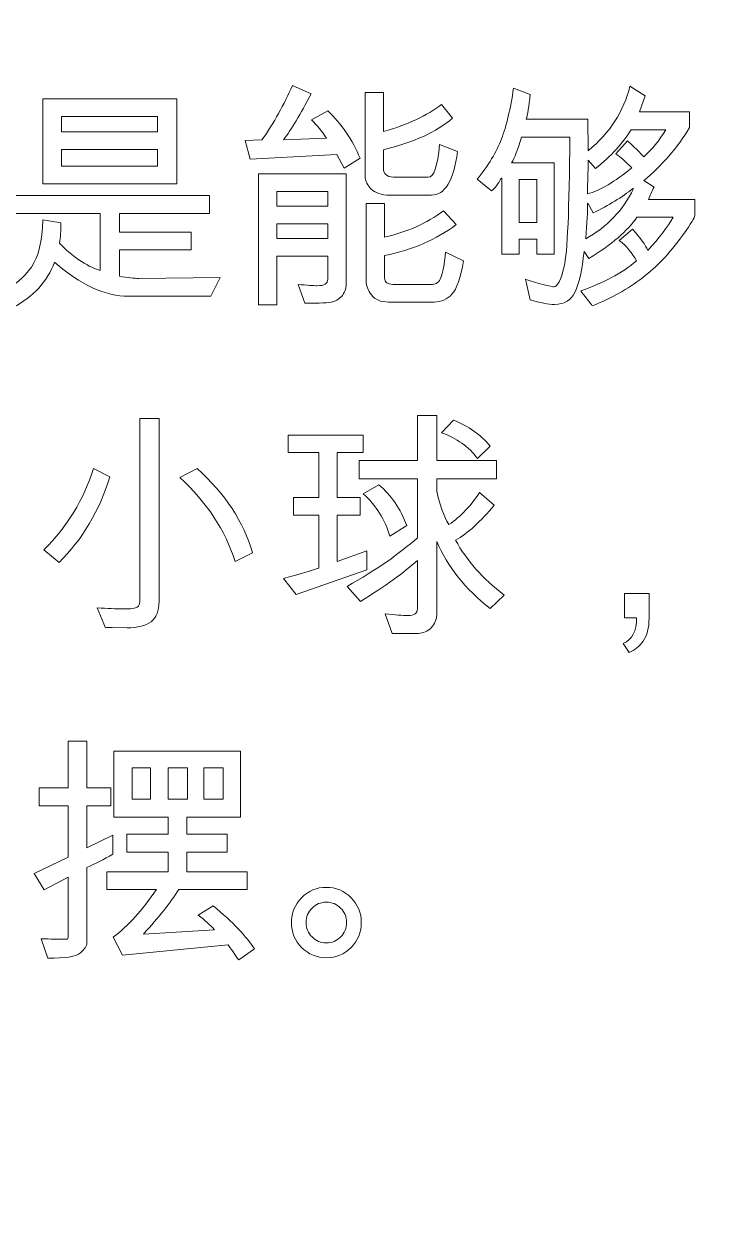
# Model space of a CAD drawing. Header units: millimetres. Extents: x -536 to 886, y 98 to 503.
# Drawn here: x 21.47 to 37.09, y 396.8 to 424.07 of the extents above; entities that cross this region are included whole.
import ezdxf

# ---------------------------------------------------------------- set-up
doc = ezdxf.new("R2010")
doc.units = ezdxf.units.MM
doc.header["$MEASUREMENT"] = 0
doc.layers.add('layer 1', color=7, linetype='Continuous')

msp = doc.modelspace()

# ---------------------------------------------------------------- linework, layer by layer
at = {"layer": 'layer 1', "lineweight": 9}
msp.add_open_spline([(-26.36, 241.324), (-26.36, 241.324), (313.64, 241.324), (313.64, 241.324), (313.64, 241.324), (318.948, 241.327), (324.037, 243.439), (327.788, 247.195), (327.788, 247.195), (331.538, 250.95), (333.644, 256.016), (333.64, 261.324), (333.64, 261.324), (333.64, 261.324), (333.64, 431.324), (333.64, 431.324), (333.64, 431.324), (333.637, 436.632), (331.525, 441.721), (327.77, 445.471), (327.77, 445.471), (324.014, 449.222), (318.948, 451.327), (313.64, 451.324), (313.64, 451.324), (313.64, 451.324), (-26.36, 451.324), (-26.36, 451.324), (-26.36, 451.324), (-31.667, 451.321), (-36.756, 449.209), (-40.507, 445.453), (-40.507, 445.453), (-44.258, 441.698), (-46.363, 436.632), (-46.36, 431.324), (-46.36, 431.324), (-46.36, 431.324), (-46.36, 261.324), (-46.36, 261.324), (-46.36, 261.324), (-46.356, 256.016), (-44.245, 250.927), (-40.489, 247.177), (-40.489, 247.177), (-36.734, 243.426), (-31.667, 241.321), (-26.36, 241.324)], degree=3, knots=[0, 0, 0, 0, 0.083333, 0.083333, 0.083333, 0.083333, 0.166667, 0.166667, 0.166667, 0.166667, 0.25, 0.25, 0.25, 0.25, 0.333333, 0.333333, 0.333333, 0.333333, 0.416667, 0.416667, 0.416667, 0.416667, 0.5, 0.5, 0.5, 0.5, 0.583333, 0.583333, 0.583333, 0.583333, 0.666667, 0.666667, 0.666667, 0.666667, 0.75, 0.75, 0.75, 0.75, 0.833333, 0.833333, 0.833333, 0.833333, 0.916667, 0.916667, 0.916667, 0.916667, 1, 1, 1, 1], dxfattribs=at)
at = {"layer": 'layer 1', "color": 22, "lineweight": 9}
for points, knots in [([(29.133, 421.002), (29.133, 421.002), (28.771, 420.774), (28.771, 420.774), (28.771, 420.774), (28.771, 420.774), (28.604, 421.087), (28.604, 421.087), (28.604, 421.087), (28.604, 421.087), (26.626, 420.981), (26.626, 420.981), (26.626, 420.981), (26.626, 420.981), (26.515, 421.41), (26.515, 421.41), (26.515, 421.41), (26.515, 421.41), (26.897, 421.421), (26.897, 421.421), (26.897, 421.421), (27.171, 421.814), (27.402, 422.228), (27.592, 422.66), (27.592, 422.66), (27.592, 422.66), (28.015, 422.475), (28.015, 422.475), (28.015, 422.475), (27.774, 422.007), (27.566, 421.655), (27.388, 421.421), (27.388, 421.421), (27.388, 421.421), (28.37, 421.459), (28.37, 421.459), (28.37, 421.459), (28.266, 421.617), (28.151, 421.757), (28.026, 421.876), (28.026, 421.876), (28.026, 421.876), (28.397, 422.082), (28.397, 422.082), (28.397, 422.082), (28.716, 421.786), (28.961, 421.425), (29.133, 421.002)], [0, 0, 0, 0, 0.083333, 0.083333, 0.083333, 0.083333, 0.166667, 0.166667, 0.166667, 0.166667, 0.25, 0.25, 0.25, 0.25, 0.333333, 0.333333, 0.333333, 0.333333, 0.416667, 0.416667, 0.416667, 0.416667, 0.5, 0.5, 0.5, 0.5, 0.583333, 0.583333, 0.583333, 0.583333, 0.666667, 0.666667, 0.666667, 0.666667, 0.75, 0.75, 0.75, 0.75, 0.833333, 0.833333, 0.833333, 0.833333, 0.916667, 0.916667, 0.916667, 0.916667, 1, 1, 1, 1]), ([(36.76, 419.698), (36.76, 419.652), (36.674, 419.511), (36.502, 419.272), (36.502, 419.272), (36.329, 419.033), (36.172, 418.84), (36.03, 418.693), (36.03, 418.693), (35.887, 418.546), (35.733, 418.408), (35.569, 418.28), (35.569, 418.28), (35.403, 418.153), (35.225, 418.036), (35.035, 417.929), (35.035, 417.929), (34.846, 417.823), (34.642, 417.726), (34.425, 417.642), (34.425, 417.642), (34.405, 417.673), (34.364, 417.724), (34.303, 417.798), (34.303, 417.798), (34.242, 417.873), (34.196, 417.934), (34.165, 417.981), (34.165, 417.981), (34.674, 418.158), (35.096, 418.385), (35.432, 418.664), (35.432, 418.664), (35.335, 418.847), (35.205, 419.002), (35.038, 419.131), (35.038, 419.131), (35.038, 419.131), (35.342, 419.386), (35.342, 419.386), (35.342, 419.386), (35.524, 419.188), (35.641, 419.028), (35.692, 418.903), (35.692, 418.903), (35.948, 419.178), (36.141, 419.43), (36.27, 419.66), (36.27, 419.66), (36.27, 419.66), (35.443, 419.66), (35.443, 419.66), (35.443, 419.66), (35.233, 419.352), (34.868, 419.038), (34.349, 418.719), (34.349, 418.719), (34.349, 418.719), (34.238, 418.876), (34.238, 418.876), (34.238, 418.876), (34.195, 418.454), (34.127, 418.149), (34.035, 417.958), (34.035, 417.958), (33.945, 417.767), (33.787, 417.672), (33.565, 417.672), (33.565, 417.672), (33.424, 417.672), (33.239, 417.708), (33.009, 417.78), (33.009, 417.78), (33.009, 417.78), (32.903, 418.247), (32.903, 418.247), (32.903, 418.247), (33.012, 418.203), (33.142, 418.163), (33.293, 418.127), (33.293, 418.127), (33.444, 418.091), (33.53, 418.073), (33.552, 418.073), (33.552, 418.073), (33.634, 418.073), (33.712, 418.228), (33.785, 418.538), (33.785, 418.538), (33.858, 418.849), (33.901, 419.831), (33.915, 421.486), (33.915, 421.486), (33.915, 421.486), (32.809, 421.486), (32.809, 421.486), (32.809, 421.486), (32.727, 421.198), (32.653, 421.003), (32.586, 420.902), (32.586, 420.902), (32.586, 420.902), (33.559, 420.902), (33.559, 420.902), (33.559, 420.902), (33.559, 420.902), (33.559, 418.819), (33.559, 418.819), (33.559, 418.819), (33.559, 418.819), (33.164, 418.819), (33.164, 418.819), (33.164, 418.819), (33.164, 418.819), (33.164, 419.158), (33.164, 419.158), (33.164, 419.158), (33.164, 419.158), (32.759, 419.158), (32.759, 419.158), (32.759, 419.158), (32.759, 419.158), (32.759, 418.819), (32.759, 418.819), (32.759, 418.819), (32.759, 418.819), (32.366, 418.819), (32.366, 418.819), (32.366, 418.819), (32.366, 418.819), (32.366, 420.547), (32.366, 420.547), (32.366, 420.547), (32.366, 420.547), (32.347, 420.547), (32.347, 420.547), (32.347, 420.547), (32.279, 420.413), (32.205, 420.317), (32.127, 420.26), (32.127, 420.26), (32.127, 420.26), (31.799, 420.525), (31.799, 420.525), (31.799, 420.525), (32.056, 420.836), (32.242, 421.142), (32.356, 421.443), (32.356, 421.443), (32.47, 421.745), (32.561, 422.131), (32.632, 422.603), (32.632, 422.603), (32.632, 422.603), (33.009, 422.46), (33.009, 422.46), (33.009, 422.46), (32.982, 422.179), (32.952, 421.99), (32.92, 421.892), (32.92, 421.892), (32.92, 421.892), (34.327, 421.892), (34.327, 421.892), (34.327, 421.892), (34.327, 421.892), (34.333, 421.176), (34.333, 421.176), (34.333, 421.176), (34.828, 421.585), (35.145, 422.075), (35.283, 422.647), (35.283, 422.647), (35.283, 422.647), (35.633, 422.425), (35.633, 422.425), (35.633, 422.425), (35.633, 422.425), (35.499, 422.058), (35.499, 422.058), (35.499, 422.058), (35.499, 422.058), (36.644, 422.058), (36.644, 422.058), (36.644, 422.058), (36.644, 422.058), (36.644, 421.702), (36.644, 421.702), (36.644, 421.702), (36.36, 421.239), (36.012, 420.836), (35.599, 420.493), (35.599, 420.493), (35.599, 420.493), (35.833, 420.348), (35.833, 420.348), (35.833, 420.348), (35.788, 420.259), (35.746, 420.163), (35.709, 420.064), (35.709, 420.064), (35.709, 420.064), (36.76, 420.064), (36.76, 420.064), (36.76, 420.064), (36.76, 420.064), (36.76, 419.698), (36.76, 419.698)], [0, 0, 0, 0, 0.019231, 0.019231, 0.019231, 0.019231, 0.038462, 0.038462, 0.038462, 0.038462, 0.057692, 0.057692, 0.057692, 0.057692, 0.076923, 0.076923, 0.076923, 0.076923, 0.096154, 0.096154, 0.096154, 0.096154, 0.115385, 0.115385, 0.115385, 0.115385, 0.134615, 0.134615, 0.134615, 0.134615, 0.153846, 0.153846, 0.153846, 0.153846, 0.173077, 0.173077, 0.173077, 0.173077, 0.192308, 0.192308, 0.192308, 0.192308, 0.211538, 0.211538, 0.211538, 0.211538, 0.230769, 0.230769, 0.230769, 0.230769, 0.25, 0.25, 0.25, 0.25, 0.269231, 0.269231, 0.269231, 0.269231, 0.288462, 0.288462, 0.288462, 0.288462, 0.307692, 0.307692, 0.307692, 0.307692, 0.326923, 0.326923, 0.326923, 0.326923, 0.346154, 0.346154, 0.346154, 0.346154, 0.365385, 0.365385, 0.365385, 0.365385, 0.384615, 0.384615, 0.384615, 0.384615, 0.403846, 0.403846, 0.403846, 0.403846, 0.423077, 0.423077, 0.423077, 0.423077, 0.442308, 0.442308, 0.442308, 0.442308, 0.461538, 0.461538, 0.461538, 0.461538, 0.480769, 0.480769, 0.480769, 0.480769, 0.5, 0.5, 0.5, 0.5, 0.519231, 0.519231, 0.519231, 0.519231, 0.538462, 0.538462, 0.538462, 0.538462, 0.557692, 0.557692, 0.557692, 0.557692, 0.576923, 0.576923, 0.576923, 0.576923, 0.596154, 0.596154, 0.596154, 0.596154, 0.615385, 0.615385, 0.615385, 0.615385, 0.634615, 0.634615, 0.634615, 0.634615, 0.653846, 0.653846, 0.653846, 0.653846, 0.673077, 0.673077, 0.673077, 0.673077, 0.692308, 0.692308, 0.692308, 0.692308, 0.711538, 0.711538, 0.711538, 0.711538, 0.730769, 0.730769, 0.730769, 0.730769, 0.75, 0.75, 0.75, 0.75, 0.769231, 0.769231, 0.769231, 0.769231, 0.788462, 0.788462, 0.788462, 0.788462, 0.807692, 0.807692, 0.807692, 0.807692, 0.826923, 0.826923, 0.826923, 0.826923, 0.846154, 0.846154, 0.846154, 0.846154, 0.865385, 0.865385, 0.865385, 0.865385, 0.884615, 0.884615, 0.884615, 0.884615, 0.903846, 0.903846, 0.903846, 0.903846, 0.923077, 0.923077, 0.923077, 0.923077, 0.942308, 0.942308, 0.942308, 0.942308, 0.961538, 0.961538, 0.961538, 0.961538, 0.980769, 0.980769, 0.980769, 0.980769, 1, 1, 1, 1]), ([(24.955, 420.42), (24.955, 420.42), (21.903, 420.42), (21.903, 420.42), (21.903, 420.42), (21.903, 420.42), (21.903, 422.359), (21.903, 422.359), (21.903, 422.359), (21.903, 422.359), (24.955, 422.359), (24.955, 422.359), (24.955, 422.359), (24.955, 422.359), (24.955, 420.42), (24.955, 420.42)], [0, 0, 0, 0, 0.25, 0.25, 0.25, 0.25, 0.5, 0.5, 0.5, 0.5, 0.75, 0.75, 0.75, 0.75, 1, 1, 1, 1]), ([(31.355, 421.16), (31.266, 420.497), (31.068, 420.164), (30.76, 420.164), (30.76, 420.164), (30.76, 420.164), (29.743, 420.164), (29.743, 420.164), (29.743, 420.164), (29.557, 420.185), (29.428, 420.24), (29.357, 420.333), (29.357, 420.333), (29.285, 420.424), (29.249, 420.508), (29.249, 420.582), (29.249, 420.582), (29.249, 420.582), (29.249, 422.503), (29.249, 422.503), (29.249, 422.503), (29.249, 422.503), (29.67, 422.503), (29.67, 422.503), (29.67, 422.503), (29.67, 422.503), (29.67, 421.613), (29.67, 421.613), (29.67, 421.613), (30.225, 421.77), (30.664, 421.976), (30.988, 422.232), (30.988, 422.232), (30.988, 422.232), (31.243, 421.914), (31.243, 421.914), (31.243, 421.914), (30.878, 421.605), (30.353, 421.366), (29.67, 421.198), (29.67, 421.198), (29.67, 421.198), (29.67, 420.726), (29.67, 420.726), (29.67, 420.726), (29.686, 420.621), (29.781, 420.569), (29.955, 420.569), (29.955, 420.569), (29.955, 420.569), (30.687, 420.569), (30.687, 420.569), (30.687, 420.569), (30.815, 420.569), (30.902, 420.817), (30.947, 421.314), (30.947, 421.314), (30.947, 421.314), (31.355, 421.16), (31.355, 421.16)], [0, 0, 0, 0, 0.066667, 0.066667, 0.066667, 0.066667, 0.133333, 0.133333, 0.133333, 0.133333, 0.2, 0.2, 0.2, 0.2, 0.266667, 0.266667, 0.266667, 0.266667, 0.333333, 0.333333, 0.333333, 0.333333, 0.4, 0.4, 0.4, 0.4, 0.466667, 0.466667, 0.466667, 0.466667, 0.533333, 0.533333, 0.533333, 0.533333, 0.6, 0.6, 0.6, 0.6, 0.666667, 0.666667, 0.666667, 0.666667, 0.733333, 0.733333, 0.733333, 0.733333, 0.8, 0.8, 0.8, 0.8, 0.866667, 0.866667, 0.866667, 0.866667, 0.933333, 0.933333, 0.933333, 0.933333, 1, 1, 1, 1]), ([(24.516, 421.608), (24.516, 421.608), (24.516, 421.952), (24.516, 421.952), (24.516, 421.952), (24.516, 421.952), (22.327, 421.952), (22.327, 421.952), (22.327, 421.952), (22.327, 421.952), (22.327, 421.608), (22.327, 421.608), (22.327, 421.608), (22.327, 421.608), (24.516, 421.608), (24.516, 421.608)], [0, 0, 0, 0, 0.25, 0.25, 0.25, 0.25, 0.5, 0.5, 0.5, 0.5, 0.75, 0.75, 0.75, 0.75, 1, 1, 1, 1]), ([(36.104, 421.654), (36.104, 421.654), (35.309, 421.654), (35.309, 421.654), (35.309, 421.654), (35.123, 421.346), (34.853, 421.051), (34.498, 420.769), (34.498, 420.769), (34.498, 420.769), (34.333, 420.96), (34.333, 420.96), (34.333, 420.96), (34.322, 420.451), (34.316, 420.195), (34.314, 420.191), (34.314, 420.191), (34.603, 420.269), (34.941, 420.467), (35.326, 420.786), (35.326, 420.786), (35.184, 420.928), (35.064, 421.035), (34.965, 421.103), (34.965, 421.103), (34.965, 421.103), (35.225, 421.399), (35.225, 421.399), (35.225, 421.399), (35.309, 421.332), (35.434, 421.211), (35.599, 421.036), (35.599, 421.036), (35.791, 421.209), (35.959, 421.415), (36.104, 421.654)], [0, 0, 0, 0, 0.111111, 0.111111, 0.111111, 0.111111, 0.222222, 0.222222, 0.222222, 0.222222, 0.333333, 0.333333, 0.333333, 0.333333, 0.444444, 0.444444, 0.444444, 0.444444, 0.555556, 0.555556, 0.555556, 0.555556, 0.666667, 0.666667, 0.666667, 0.666667, 0.777778, 0.777778, 0.777778, 0.777778, 0.888889, 0.888889, 0.888889, 0.888889, 1, 1, 1, 1]), ([(24.516, 420.826), (24.516, 420.826), (24.516, 421.203), (24.516, 421.203), (24.516, 421.203), (24.516, 421.203), (22.327, 421.203), (22.327, 421.203), (22.327, 421.203), (22.327, 421.203), (22.327, 420.826), (22.327, 420.826), (22.327, 420.826), (22.327, 420.826), (24.516, 420.826), (24.516, 420.826)], [0, 0, 0, 0, 0.25, 0.25, 0.25, 0.25, 0.5, 0.5, 0.5, 0.5, 0.75, 0.75, 0.75, 0.75, 1, 1, 1, 1]), ([(28.82, 418.187), (28.82, 418.059), (28.79, 417.956), (28.73, 417.879), (28.73, 417.879), (28.669, 417.802), (28.596, 417.752), (28.51, 417.73), (28.51, 417.73), (28.424, 417.707), (28.213, 417.699), (27.877, 417.704), (27.877, 417.704), (27.877, 417.704), (27.72, 418.13), (27.72, 418.13), (27.72, 418.13), (27.925, 418.108), (28.072, 418.098), (28.158, 418.098), (28.158, 418.098), (28.318, 418.098), (28.397, 418.147), (28.397, 418.247), (28.397, 418.247), (28.397, 418.247), (28.397, 418.77), (28.397, 418.77), (28.397, 418.77), (28.397, 418.77), (27.236, 418.77), (27.236, 418.77), (27.236, 418.77), (27.236, 418.77), (27.236, 417.663), (27.236, 417.663), (27.236, 417.663), (27.236, 417.663), (26.816, 417.663), (26.816, 417.663), (26.816, 417.663), (26.816, 417.663), (26.816, 420.652), (26.816, 420.652), (26.816, 420.652), (26.816, 420.652), (28.82, 420.652), (28.82, 420.652), (28.82, 420.652), (28.82, 420.652), (28.82, 418.187), (28.82, 418.187)], [0, 0, 0, 0, 0.076923, 0.076923, 0.076923, 0.076923, 0.153846, 0.153846, 0.153846, 0.153846, 0.230769, 0.230769, 0.230769, 0.230769, 0.307692, 0.307692, 0.307692, 0.307692, 0.384615, 0.384615, 0.384615, 0.384615, 0.461538, 0.461538, 0.461538, 0.461538, 0.538462, 0.538462, 0.538462, 0.538462, 0.615385, 0.615385, 0.615385, 0.615385, 0.692308, 0.692308, 0.692308, 0.692308, 0.769231, 0.769231, 0.769231, 0.769231, 0.846154, 0.846154, 0.846154, 0.846154, 0.923077, 0.923077, 0.923077, 0.923077, 1, 1, 1, 1]), ([(33.164, 419.543), (33.164, 419.543), (33.164, 420.52), (33.164, 420.52), (33.164, 420.52), (33.164, 420.52), (32.759, 420.52), (32.759, 420.52), (32.759, 420.52), (32.759, 420.52), (32.759, 419.543), (32.759, 419.543), (32.759, 419.543), (32.759, 419.543), (33.164, 419.543), (33.164, 419.543)], [0, 0, 0, 0, 0.25, 0.25, 0.25, 0.25, 0.5, 0.5, 0.5, 0.5, 0.75, 0.75, 0.75, 0.75, 1, 1, 1, 1]), ([(25.943, 418.287), (25.943, 418.287), (25.731, 417.859), (25.731, 417.859), (25.731, 417.859), (25.731, 417.859), (23.859, 417.859), (23.859, 417.859), (23.859, 417.859), (23.328, 417.859), (22.764, 418.116), (22.169, 418.632), (22.169, 418.632), (22.005, 418.194), (21.69, 417.851), (21.225, 417.603), (21.225, 417.603), (21.225, 417.603), (20.986, 417.975), (20.986, 417.975), (20.986, 417.975), (21.261, 418.104), (21.48, 418.286), (21.643, 418.524), (21.643, 418.524), (21.806, 418.76), (21.893, 419.118), (21.903, 419.598), (21.903, 419.598), (21.903, 419.598), (22.316, 419.53), (22.316, 419.53), (22.316, 419.53), (22.316, 419.35), (22.304, 419.198), (22.281, 419.071), (22.281, 419.071), (22.566, 418.769), (22.875, 418.56), (23.208, 418.442), (23.208, 418.442), (23.208, 418.442), (23.208, 419.747), (23.208, 419.747), (23.208, 419.747), (23.208, 419.747), (21.16, 419.747), (21.16, 419.747), (21.16, 419.747), (21.16, 419.747), (21.16, 420.153), (21.16, 420.153), (21.16, 420.153), (21.16, 420.153), (25.704, 420.153), (25.704, 420.153), (25.704, 420.153), (25.704, 420.153), (25.704, 419.747), (25.704, 419.747), (25.704, 419.747), (25.704, 419.747), (23.647, 419.747), (23.647, 419.747), (23.647, 419.747), (23.647, 419.747), (23.647, 419.321), (23.647, 419.321), (23.647, 419.321), (23.647, 419.321), (25.281, 419.321), (25.281, 419.321), (25.281, 419.321), (25.281, 419.321), (25.281, 418.914), (25.281, 418.914), (25.281, 418.914), (25.281, 418.914), (23.647, 418.914), (23.647, 418.914), (23.647, 418.914), (23.647, 418.914), (23.647, 418.314), (23.647, 418.314), (23.647, 418.314), (23.839, 418.28), (23.987, 418.263), (24.093, 418.265), (24.093, 418.265), (24.093, 418.265), (25.943, 418.287), (25.943, 418.287)], [0, 0, 0, 0, 0.043478, 0.043478, 0.043478, 0.043478, 0.086957, 0.086957, 0.086957, 0.086957, 0.130435, 0.130435, 0.130435, 0.130435, 0.173913, 0.173913, 0.173913, 0.173913, 0.217391, 0.217391, 0.217391, 0.217391, 0.26087, 0.26087, 0.26087, 0.26087, 0.304348, 0.304348, 0.304348, 0.304348, 0.347826, 0.347826, 0.347826, 0.347826, 0.391304, 0.391304, 0.391304, 0.391304, 0.434783, 0.434783, 0.434783, 0.434783, 0.478261, 0.478261, 0.478261, 0.478261, 0.521739, 0.521739, 0.521739, 0.521739, 0.565217, 0.565217, 0.565217, 0.565217, 0.608696, 0.608696, 0.608696, 0.608696, 0.652174, 0.652174, 0.652174, 0.652174, 0.695652, 0.695652, 0.695652, 0.695652, 0.73913, 0.73913, 0.73913, 0.73913, 0.782609, 0.782609, 0.782609, 0.782609, 0.826087, 0.826087, 0.826087, 0.826087, 0.869565, 0.869565, 0.869565, 0.869565, 0.913043, 0.913043, 0.913043, 0.913043, 0.956522, 0.956522, 0.956522, 0.956522, 1, 1, 1, 1]), ([(28.397, 419.915), (28.397, 419.915), (28.397, 420.248), (28.397, 420.248), (28.397, 420.248), (28.397, 420.248), (27.236, 420.248), (27.236, 420.248), (27.236, 420.248), (27.236, 420.248), (27.236, 419.915), (27.236, 419.915), (27.236, 419.915), (27.236, 419.915), (28.397, 419.915), (28.397, 419.915)], [0, 0, 0, 0, 0.25, 0.25, 0.25, 0.25, 0.5, 0.5, 0.5, 0.5, 0.75, 0.75, 0.75, 0.75, 1, 1, 1, 1]), ([(35.364, 420.303), (35.364, 420.303), (35.353, 420.313), (35.353, 420.313), (35.353, 420.313), (35.105, 420.118), (34.802, 419.933), (34.444, 419.758), (34.444, 419.758), (34.444, 419.758), (34.327, 419.98), (34.327, 419.98), (34.327, 419.98), (34.327, 419.98), (34.314, 419.969), (34.314, 419.969), (34.314, 419.969), (34.32, 419.804), (34.307, 419.537), (34.276, 419.169), (34.276, 419.169), (34.762, 419.438), (35.125, 419.816), (35.364, 420.303)], [0, 0, 0, 0, 0.166667, 0.166667, 0.166667, 0.166667, 0.333333, 0.333333, 0.333333, 0.333333, 0.5, 0.5, 0.5, 0.5, 0.666667, 0.666667, 0.666667, 0.666667, 0.833333, 0.833333, 0.833333, 0.833333, 1, 1, 1, 1]), ([(31.493, 418.664), (31.424, 418.279), (31.335, 418.026), (31.227, 417.906), (31.227, 417.906), (31.119, 417.786), (30.984, 417.725), (30.825, 417.725), (30.825, 417.725), (30.825, 417.725), (29.781, 417.725), (29.781, 417.725), (29.781, 417.725), (29.604, 417.725), (29.474, 417.78), (29.393, 417.89), (29.393, 417.89), (29.311, 417.999), (29.271, 418.102), (29.271, 418.198), (29.271, 418.198), (29.271, 418.198), (29.271, 419.974), (29.271, 419.974), (29.271, 419.974), (29.271, 419.974), (29.692, 419.974), (29.692, 419.974), (29.692, 419.974), (29.692, 419.974), (29.692, 419.204), (29.692, 419.204), (29.692, 419.204), (30.205, 419.322), (30.652, 419.522), (31.032, 419.803), (31.032, 419.803), (31.032, 419.803), (31.321, 419.492), (31.321, 419.492), (31.321, 419.492), (30.875, 419.149), (30.332, 418.915), (29.692, 418.786), (29.692, 418.786), (29.692, 418.786), (29.692, 418.271), (29.692, 418.271), (29.692, 418.271), (29.692, 418.177), (29.755, 418.13), (29.882, 418.13), (29.882, 418.13), (29.882, 418.13), (30.782, 418.13), (30.782, 418.13), (30.782, 418.13), (30.869, 418.13), (30.933, 418.182), (30.977, 418.285), (30.977, 418.285), (31.02, 418.387), (31.055, 418.581), (31.081, 418.865), (31.081, 418.865), (31.081, 418.865), (31.493, 418.664), (31.493, 418.664)], [0, 0, 0, 0, 0.058824, 0.058824, 0.058824, 0.058824, 0.117647, 0.117647, 0.117647, 0.117647, 0.176471, 0.176471, 0.176471, 0.176471, 0.235294, 0.235294, 0.235294, 0.235294, 0.294118, 0.294118, 0.294118, 0.294118, 0.352941, 0.352941, 0.352941, 0.352941, 0.411765, 0.411765, 0.411765, 0.411765, 0.470588, 0.470588, 0.470588, 0.470588, 0.529412, 0.529412, 0.529412, 0.529412, 0.588235, 0.588235, 0.588235, 0.588235, 0.647059, 0.647059, 0.647059, 0.647059, 0.705882, 0.705882, 0.705882, 0.705882, 0.764706, 0.764706, 0.764706, 0.764706, 0.823529, 0.823529, 0.823529, 0.823529, 0.882353, 0.882353, 0.882353, 0.882353, 0.941176, 0.941176, 0.941176, 0.941176, 1, 1, 1, 1]), ([(28.397, 419.174), (28.397, 419.174), (28.397, 419.508), (28.397, 419.508), (28.397, 419.508), (28.397, 419.508), (27.236, 419.508), (27.236, 419.508), (27.236, 419.508), (27.236, 419.508), (27.236, 419.174), (27.236, 419.174), (27.236, 419.174), (27.236, 419.174), (28.397, 419.174), (28.397, 419.174)], [0, 0, 0, 0, 0.25, 0.25, 0.25, 0.25, 0.5, 0.5, 0.5, 0.5, 0.75, 0.75, 0.75, 0.75, 1, 1, 1, 1]), ([(24.551, 410.903), (24.551, 410.686), (24.491, 410.532), (24.37, 410.439), (24.37, 410.439), (24.25, 410.348), (24.067, 410.301), (23.822, 410.301), (23.822, 410.301), (23.822, 410.301), (23.483, 410.31), (23.483, 410.31), (23.483, 410.31), (23.426, 410.31), (23.375, 410.308), (23.33, 410.304), (23.33, 410.304), (23.33, 410.304), (23.145, 410.759), (23.145, 410.759), (23.145, 410.759), (23.375, 410.741), (23.57, 410.733), (23.729, 410.733), (23.729, 410.733), (23.909, 410.733), (24.019, 410.745), (24.056, 410.771), (24.056, 410.771), (24.093, 410.796), (24.111, 410.84), (24.111, 410.903), (24.111, 410.903), (24.111, 410.903), (24.111, 415.07), (24.111, 415.07), (24.111, 415.07), (24.111, 415.07), (24.551, 415.07), (24.551, 415.07), (24.551, 415.07), (24.551, 415.07), (24.551, 410.903), (24.551, 410.903)], [0, 0, 0, 0, 0.090909, 0.090909, 0.090909, 0.090909, 0.181818, 0.181818, 0.181818, 0.181818, 0.272727, 0.272727, 0.272727, 0.272727, 0.363636, 0.363636, 0.363636, 0.363636, 0.454545, 0.454545, 0.454545, 0.454545, 0.545455, 0.545455, 0.545455, 0.545455, 0.636364, 0.636364, 0.636364, 0.636364, 0.727273, 0.727273, 0.727273, 0.727273, 0.818182, 0.818182, 0.818182, 0.818182, 0.909091, 0.909091, 0.909091, 0.909091, 1, 1, 1, 1]), ([(32.418, 411.049), (32.418, 411.049), (32.095, 410.743), (32.095, 410.743), (32.095, 410.743), (31.535, 411.186), (31.129, 411.696), (30.88, 412.271), (30.88, 412.271), (30.88, 412.271), (30.88, 410.599), (30.88, 410.599), (30.88, 410.599), (30.88, 410.489), (30.837, 410.391), (30.754, 410.305), (30.754, 410.305), (30.67, 410.219), (30.572, 410.176), (30.462, 410.176), (30.462, 410.176), (30.462, 410.176), (29.862, 410.176), (29.862, 410.176), (29.862, 410.176), (29.862, 410.176), (29.708, 410.622), (29.708, 410.622), (29.708, 410.622), (29.93, 410.594), (30.102, 410.581), (30.223, 410.581), (30.223, 410.581), (30.368, 410.581), (30.44, 410.633), (30.44, 410.738), (30.44, 410.738), (30.44, 410.738), (30.44, 411.836), (30.44, 411.836), (30.44, 411.836), (30.147, 411.569), (29.714, 411.258), (29.141, 410.903), (29.141, 410.903), (29.141, 410.903), (28.84, 411.247), (28.84, 411.247), (28.84, 411.247), (29.509, 411.626), (30.042, 411.995), (30.44, 412.355), (30.44, 412.355), (30.44, 412.355), (30.44, 413.697), (30.44, 413.697), (30.44, 413.697), (30.44, 413.697), (29.111, 413.697), (29.111, 413.697), (29.111, 413.697), (29.111, 413.697), (29.111, 414.115), (29.111, 414.115), (29.111, 414.115), (29.111, 414.115), (30.44, 414.115), (30.44, 414.115), (30.44, 414.115), (30.44, 414.115), (30.44, 415.143), (30.44, 415.143), (30.44, 415.143), (30.44, 415.143), (30.88, 415.143), (30.88, 415.143), (30.88, 415.143), (30.88, 415.143), (30.88, 414.115), (30.88, 414.115), (30.88, 414.115), (30.88, 414.115), (32.239, 414.115), (32.239, 414.115), (32.239, 414.115), (32.239, 414.115), (32.239, 413.697), (32.239, 413.697), (32.239, 413.697), (32.239, 413.697), (30.88, 413.697), (30.88, 413.697), (30.88, 413.697), (30.88, 413.697), (30.88, 413.415), (30.88, 413.415), (30.88, 413.415), (30.947, 413.113), (31.039, 412.86), (31.157, 412.653), (31.157, 412.653), (31.433, 412.845), (31.666, 413.088), (31.856, 413.383), (31.856, 413.383), (31.856, 413.383), (32.19, 413.098), (32.19, 413.098), (32.19, 413.098), (31.883, 412.723), (31.589, 412.457), (31.311, 412.298), (31.311, 412.298), (31.559, 411.838), (31.928, 411.423), (32.418, 411.049)], [0, 0, 0, 0, 0.034483, 0.034483, 0.034483, 0.034483, 0.068966, 0.068966, 0.068966, 0.068966, 0.103448, 0.103448, 0.103448, 0.103448, 0.137931, 0.137931, 0.137931, 0.137931, 0.172414, 0.172414, 0.172414, 0.172414, 0.206897, 0.206897, 0.206897, 0.206897, 0.241379, 0.241379, 0.241379, 0.241379, 0.275862, 0.275862, 0.275862, 0.275862, 0.310345, 0.310345, 0.310345, 0.310345, 0.344828, 0.344828, 0.344828, 0.344828, 0.37931, 0.37931, 0.37931, 0.37931, 0.413793, 0.413793, 0.413793, 0.413793, 0.448276, 0.448276, 0.448276, 0.448276, 0.482759, 0.482759, 0.482759, 0.482759, 0.517241, 0.517241, 0.517241, 0.517241, 0.551724, 0.551724, 0.551724, 0.551724, 0.586207, 0.586207, 0.586207, 0.586207, 0.62069, 0.62069, 0.62069, 0.62069, 0.655172, 0.655172, 0.655172, 0.655172, 0.689655, 0.689655, 0.689655, 0.689655, 0.724138, 0.724138, 0.724138, 0.724138, 0.758621, 0.758621, 0.758621, 0.758621, 0.793103, 0.793103, 0.793103, 0.793103, 0.827586, 0.827586, 0.827586, 0.827586, 0.862069, 0.862069, 0.862069, 0.862069, 0.896552, 0.896552, 0.896552, 0.896552, 0.931034, 0.931034, 0.931034, 0.931034, 0.965517, 0.965517, 0.965517, 0.965517, 1, 1, 1, 1]), ([(32.095, 414.443), (32.095, 414.443), (31.813, 414.159), (31.813, 414.159), (31.813, 414.159), (31.61, 414.428), (31.336, 414.624), (30.991, 414.748), (30.991, 414.748), (30.991, 414.748), (31.262, 415.037), (31.262, 415.037), (31.262, 415.037), (31.606, 414.902), (31.884, 414.704), (32.095, 414.443)], [0, 0, 0, 0, 0.25, 0.25, 0.25, 0.25, 0.5, 0.5, 0.5, 0.5, 0.75, 0.75, 0.75, 0.75, 1, 1, 1, 1]), ([(29.285, 411.62), (29.285, 411.62), (27.679, 411.06), (27.679, 411.06), (27.679, 411.06), (27.679, 411.06), (27.385, 411.427), (27.385, 411.427), (27.385, 411.427), (27.842, 411.551), (28.11, 411.631), (28.191, 411.665), (28.191, 411.665), (28.191, 411.665), (28.191, 412.87), (28.191, 412.87), (28.191, 412.87), (28.191, 412.87), (27.619, 412.87), (27.619, 412.87), (27.619, 412.87), (27.619, 412.87), (27.619, 413.272), (27.619, 413.272), (27.619, 413.272), (27.619, 413.272), (28.191, 413.272), (28.191, 413.272), (28.191, 413.272), (28.191, 413.272), (28.191, 414.294), (28.191, 414.294), (28.191, 414.294), (28.191, 414.294), (27.497, 414.294), (27.497, 414.294), (27.497, 414.294), (27.497, 414.294), (27.497, 414.693), (27.497, 414.693), (27.497, 414.693), (27.497, 414.693), (29.206, 414.693), (29.206, 414.693), (29.206, 414.693), (29.206, 414.693), (29.206, 414.294), (29.206, 414.294), (29.206, 414.294), (29.206, 414.294), (28.612, 414.294), (28.612, 414.294), (28.612, 414.294), (28.612, 414.294), (28.612, 413.272), (28.612, 413.272), (28.612, 413.272), (28.612, 413.272), (29.135, 413.272), (29.135, 413.272), (29.135, 413.272), (29.135, 413.272), (29.135, 412.87), (29.135, 412.87), (29.135, 412.87), (29.135, 412.87), (28.612, 412.87), (28.612, 412.87), (28.612, 412.87), (28.612, 412.87), (28.612, 411.815), (28.612, 411.815), (28.612, 411.815), (28.612, 411.815), (29.285, 412.053), (29.285, 412.053), (29.285, 412.053), (29.285, 412.053), (29.285, 411.62), (29.285, 411.62)], [0, 0, 0, 0, 0.05, 0.05, 0.05, 0.05, 0.1, 0.1, 0.1, 0.1, 0.15, 0.15, 0.15, 0.15, 0.2, 0.2, 0.2, 0.2, 0.25, 0.25, 0.25, 0.25, 0.3, 0.3, 0.3, 0.3, 0.35, 0.35, 0.35, 0.35, 0.4, 0.4, 0.4, 0.4, 0.45, 0.45, 0.45, 0.45, 0.5, 0.5, 0.5, 0.5, 0.55, 0.55, 0.55, 0.55, 0.6, 0.6, 0.6, 0.6, 0.65, 0.65, 0.65, 0.65, 0.7, 0.7, 0.7, 0.7, 0.75, 0.75, 0.75, 0.75, 0.8, 0.8, 0.8, 0.8, 0.85, 0.85, 0.85, 0.85, 0.9, 0.9, 0.9, 0.9, 0.95, 0.95, 0.95, 0.95, 1, 1, 1, 1]), ([(23.428, 413.744), (23.189, 412.962), (22.804, 412.312), (22.272, 411.793), (22.272, 411.793), (22.272, 411.793), (21.928, 412.081), (21.928, 412.081), (21.928, 412.081), (22.459, 412.607), (22.835, 413.223), (23.057, 413.931), (23.057, 413.931), (23.057, 413.931), (23.428, 413.744), (23.428, 413.744)], [0, 0, 0, 0, 0.25, 0.25, 0.25, 0.25, 0.5, 0.5, 0.5, 0.5, 0.75, 0.75, 0.75, 0.75, 1, 1, 1, 1]), ([(26.683, 412.01), (26.683, 412.01), (26.284, 411.815), (26.284, 411.815), (26.284, 411.815), (26.062, 412.525), (25.642, 413.163), (25.023, 413.727), (25.023, 413.727), (25.023, 413.727), (25.419, 413.936), (25.419, 413.936), (25.419, 413.936), (26.061, 413.354), (26.483, 412.711), (26.683, 412.01)], [0, 0, 0, 0, 0.25, 0.25, 0.25, 0.25, 0.5, 0.5, 0.5, 0.5, 0.75, 0.75, 0.75, 0.75, 1, 1, 1, 1]), ([(30.197, 412.631), (30.197, 412.631), (29.813, 412.393), (29.813, 412.393), (29.813, 412.393), (29.703, 412.763), (29.501, 413.086), (29.206, 413.359), (29.206, 413.359), (29.206, 413.359), (29.561, 413.559), (29.561, 413.559), (29.561, 413.559), (29.847, 413.322), (30.058, 413.013), (30.197, 412.631)], [0, 0, 0, 0, 0.25, 0.25, 0.25, 0.25, 0.5, 0.5, 0.5, 0.5, 0.75, 0.75, 0.75, 0.75, 1, 1, 1, 1]), ([(35.72, 410.526), (35.72, 410.297), (35.675, 410.121), (35.588, 410), (35.588, 410), (35.5, 409.879), (35.392, 409.793), (35.263, 409.742), (35.263, 409.742), (35.263, 409.742), (35.131, 409.948), (35.131, 409.948), (35.131, 409.948), (35.334, 410.036), (35.435, 410.228), (35.437, 410.526), (35.437, 410.526), (35.437, 410.526), (35.163, 410.526), (35.163, 410.526), (35.163, 410.526), (35.163, 410.526), (35.163, 411.083), (35.163, 411.083), (35.163, 411.083), (35.163, 411.083), (35.72, 411.083), (35.72, 411.083), (35.72, 411.083), (35.72, 411.083), (35.72, 410.526), (35.72, 410.526)], [0, 0, 0, 0, 0.125, 0.125, 0.125, 0.125, 0.25, 0.25, 0.25, 0.25, 0.375, 0.375, 0.375, 0.375, 0.5, 0.5, 0.5, 0.5, 0.625, 0.625, 0.625, 0.625, 0.75, 0.75, 0.75, 0.75, 0.875, 0.875, 0.875, 0.875, 1, 1, 1, 1]), ([(23.501, 405.145), (23.29, 405.023), (23.092, 404.921), (22.907, 404.838), (22.907, 404.838), (22.907, 404.838), (22.907, 403.115), (22.907, 403.115), (22.907, 403.115), (22.907, 403.052), (22.858, 402.977), (22.758, 402.891), (22.758, 402.891), (22.659, 402.806), (22.411, 402.767), (22.017, 402.776), (22.017, 402.776), (22.017, 402.776), (21.868, 403.216), (21.868, 403.216), (21.868, 403.216), (22.097, 403.207), (22.254, 403.202), (22.337, 403.202), (22.337, 403.202), (22.417, 403.202), (22.461, 403.205), (22.471, 403.211), (22.471, 403.211), (22.48, 403.218), (22.483, 403.265), (22.483, 403.354), (22.483, 403.354), (22.483, 403.354), (22.483, 404.615), (22.483, 404.615), (22.483, 404.615), (22.483, 404.615), (21.933, 404.328), (21.933, 404.328), (21.933, 404.328), (21.933, 404.328), (21.706, 404.705), (21.706, 404.705), (21.706, 404.705), (21.706, 404.705), (22.483, 405.071), (22.483, 405.071), (22.483, 405.071), (22.483, 405.071), (22.483, 406.248), (22.483, 406.248), (22.483, 406.248), (22.483, 406.248), (21.822, 406.248), (21.822, 406.248), (21.822, 406.248), (21.822, 406.248), (21.822, 406.655), (21.822, 406.655), (21.822, 406.655), (21.822, 406.655), (22.483, 406.655), (22.483, 406.655), (22.483, 406.655), (22.483, 406.655), (22.483, 407.716), (22.483, 407.716), (22.483, 407.716), (22.483, 407.716), (22.907, 407.716), (22.907, 407.716), (22.907, 407.716), (22.907, 407.716), (22.907, 406.655), (22.907, 406.655), (22.907, 406.655), (22.907, 406.655), (23.452, 406.655), (23.452, 406.655), (23.452, 406.655), (23.452, 406.655), (23.452, 406.248), (23.452, 406.248), (23.452, 406.248), (23.452, 406.248), (22.907, 406.248), (22.907, 406.248), (22.907, 406.248), (22.907, 406.248), (22.907, 405.288), (22.907, 405.288), (22.907, 405.288), (22.907, 405.288), (23.501, 405.578), (23.501, 405.578), (23.501, 405.578), (23.501, 405.578), (23.501, 405.145), (23.501, 405.145)], [0, 0, 0, 0, 0.04, 0.04, 0.04, 0.04, 0.08, 0.08, 0.08, 0.08, 0.12, 0.12, 0.12, 0.12, 0.16, 0.16, 0.16, 0.16, 0.2, 0.2, 0.2, 0.2, 0.24, 0.24, 0.24, 0.24, 0.28, 0.28, 0.28, 0.28, 0.32, 0.32, 0.32, 0.32, 0.36, 0.36, 0.36, 0.36, 0.4, 0.4, 0.4, 0.4, 0.44, 0.44, 0.44, 0.44, 0.48, 0.48, 0.48, 0.48, 0.52, 0.52, 0.52, 0.52, 0.56, 0.56, 0.56, 0.56, 0.6, 0.6, 0.6, 0.6, 0.64, 0.64, 0.64, 0.64, 0.68, 0.68, 0.68, 0.68, 0.72, 0.72, 0.72, 0.72, 0.76, 0.76, 0.76, 0.76, 0.8, 0.8, 0.8, 0.8, 0.84, 0.84, 0.84, 0.84, 0.88, 0.88, 0.88, 0.88, 0.92, 0.92, 0.92, 0.92, 0.96, 0.96, 0.96, 0.96, 1, 1, 1, 1]), ([(26.724, 402.983), (26.724, 402.983), (26.369, 402.733), (26.369, 402.733), (26.369, 402.733), (26.336, 402.772), (26.293, 402.834), (26.238, 402.917), (26.238, 402.917), (26.183, 403), (26.145, 403.054), (26.124, 403.077), (26.124, 403.077), (26.124, 403.077), (23.718, 402.838), (23.718, 402.838), (23.718, 402.838), (23.718, 402.838), (23.507, 403.248), (23.507, 403.248), (23.507, 403.248), (23.843, 403.505), (24.173, 403.869), (24.497, 404.338), (24.497, 404.338), (24.497, 404.338), (23.363, 404.338), (23.363, 404.338), (23.363, 404.338), (23.363, 404.338), (23.363, 404.743), (23.363, 404.743), (23.363, 404.743), (23.363, 404.743), (24.762, 404.743), (24.762, 404.743), (24.762, 404.743), (24.762, 404.743), (24.762, 405.187), (24.762, 405.187), (24.762, 405.187), (24.762, 405.187), (23.819, 405.187), (23.819, 405.187), (23.819, 405.187), (23.819, 405.187), (23.819, 405.595), (23.819, 405.595), (23.819, 405.595), (23.819, 405.595), (24.762, 405.595), (24.762, 405.595), (24.762, 405.595), (24.762, 405.595), (24.762, 405.988), (24.762, 405.988), (24.762, 405.988), (24.762, 405.988), (23.518, 405.988), (23.518, 405.988), (23.518, 405.988), (23.518, 405.988), (23.518, 407.494), (23.518, 407.494), (23.518, 407.494), (23.518, 407.494), (26.412, 407.494), (26.412, 407.494), (26.412, 407.494), (26.412, 407.494), (26.412, 405.988), (26.412, 405.988), (26.412, 405.988), (26.412, 405.988), (25.185, 405.988), (25.185, 405.988), (25.185, 405.988), (25.185, 405.988), (25.185, 405.595), (25.185, 405.595), (25.185, 405.595), (25.185, 405.595), (26.108, 405.595), (26.108, 405.595), (26.108, 405.595), (26.108, 405.595), (26.108, 405.187), (26.108, 405.187), (26.108, 405.187), (26.108, 405.187), (25.185, 405.187), (25.185, 405.187), (25.185, 405.187), (25.185, 405.187), (25.185, 404.743), (25.185, 404.743), (25.185, 404.743), (25.185, 404.743), (26.561, 404.743), (26.561, 404.743), (26.561, 404.743), (26.561, 404.743), (26.561, 404.338), (26.561, 404.338), (26.561, 404.338), (26.561, 404.338), (25.001, 404.338), (25.001, 404.338), (25.001, 404.338), (24.815, 404.04), (24.547, 403.701), (24.195, 403.322), (24.195, 403.322), (24.195, 403.322), (25.818, 403.421), (25.818, 403.421), (25.818, 403.421), (25.721, 403.527), (25.596, 403.636), (25.447, 403.75), (25.447, 403.75), (25.447, 403.75), (25.785, 403.967), (25.785, 403.967), (25.785, 403.967), (26.233, 403.595), (26.547, 403.266), (26.724, 402.983)], [0, 0, 0, 0, 0.03125, 0.03125, 0.03125, 0.03125, 0.0625, 0.0625, 0.0625, 0.0625, 0.09375, 0.09375, 0.09375, 0.09375, 0.125, 0.125, 0.125, 0.125, 0.15625, 0.15625, 0.15625, 0.15625, 0.1875, 0.1875, 0.1875, 0.1875, 0.21875, 0.21875, 0.21875, 0.21875, 0.25, 0.25, 0.25, 0.25, 0.28125, 0.28125, 0.28125, 0.28125, 0.3125, 0.3125, 0.3125, 0.3125, 0.34375, 0.34375, 0.34375, 0.34375, 0.375, 0.375, 0.375, 0.375, 0.40625, 0.40625, 0.40625, 0.40625, 0.4375, 0.4375, 0.4375, 0.4375, 0.46875, 0.46875, 0.46875, 0.46875, 0.5, 0.5, 0.5, 0.5, 0.53125, 0.53125, 0.53125, 0.53125, 0.5625, 0.5625, 0.5625, 0.5625, 0.59375, 0.59375, 0.59375, 0.59375, 0.625, 0.625, 0.625, 0.625, 0.65625, 0.65625, 0.65625, 0.65625, 0.6875, 0.6875, 0.6875, 0.6875, 0.71875, 0.71875, 0.71875, 0.71875, 0.75, 0.75, 0.75, 0.75, 0.78125, 0.78125, 0.78125, 0.78125, 0.8125, 0.8125, 0.8125, 0.8125, 0.84375, 0.84375, 0.84375, 0.84375, 0.875, 0.875, 0.875, 0.875, 0.90625, 0.90625, 0.90625, 0.90625, 0.9375, 0.9375, 0.9375, 0.9375, 0.96875, 0.96875, 0.96875, 0.96875, 1, 1, 1, 1]), ([(24.356, 406.395), (24.356, 406.395), (24.356, 407.111), (24.356, 407.111), (24.356, 407.111), (24.356, 407.111), (23.941, 407.111), (23.941, 407.111), (23.941, 407.111), (23.941, 407.111), (23.941, 406.395), (23.941, 406.395), (23.941, 406.395), (23.941, 406.395), (24.356, 406.395), (24.356, 406.395)], [0, 0, 0, 0, 0.25, 0.25, 0.25, 0.25, 0.5, 0.5, 0.5, 0.5, 0.75, 0.75, 0.75, 0.75, 1, 1, 1, 1]), ([(25.197, 406.395), (25.197, 406.395), (25.197, 407.111), (25.197, 407.111), (25.197, 407.111), (25.197, 407.111), (24.757, 407.111), (24.757, 407.111), (24.757, 407.111), (24.757, 407.111), (24.757, 406.395), (24.757, 406.395), (24.757, 406.395), (24.757, 406.395), (25.197, 406.395), (25.197, 406.395)], [0, 0, 0, 0, 0.25, 0.25, 0.25, 0.25, 0.5, 0.5, 0.5, 0.5, 0.75, 0.75, 0.75, 0.75, 1, 1, 1, 1]), ([(26.013, 406.395), (26.013, 406.395), (26.013, 407.111), (26.013, 407.111), (26.013, 407.111), (26.013, 407.111), (25.573, 407.111), (25.573, 407.111), (25.573, 407.111), (25.573, 407.111), (25.573, 406.395), (25.573, 406.395), (25.573, 406.395), (25.573, 406.395), (26.013, 406.395), (26.013, 406.395)], [0, 0, 0, 0, 0.25, 0.25, 0.25, 0.25, 0.5, 0.5, 0.5, 0.5, 0.75, 0.75, 0.75, 0.75, 1, 1, 1, 1]), ([(28.362, 404.387), (28.583, 404.387), (28.771, 404.308), (28.928, 404.151), (28.928, 404.151), (29.084, 403.994), (29.162, 403.804), (29.162, 403.582), (29.162, 403.582), (29.162, 403.361), (29.084, 403.172), (28.929, 403.016), (28.929, 403.016), (28.773, 402.86), (28.586, 402.782), (28.368, 402.782), (28.368, 402.782), (28.147, 402.782), (27.959, 402.86), (27.802, 403.016), (27.802, 403.016), (27.646, 403.172), (27.568, 403.361), (27.568, 403.582), (27.568, 403.582), (27.568, 403.804), (27.646, 403.994), (27.801, 404.151), (27.801, 404.151), (27.957, 404.308), (28.144, 404.387), (28.362, 404.387)], [0, 0, 0, 0, 0.125, 0.125, 0.125, 0.125, 0.25, 0.25, 0.25, 0.25, 0.375, 0.375, 0.375, 0.375, 0.5, 0.5, 0.5, 0.5, 0.625, 0.625, 0.625, 0.625, 0.75, 0.75, 0.75, 0.75, 0.875, 0.875, 0.875, 0.875, 1, 1, 1, 1]), ([(28.365, 403.121), (28.494, 403.121), (28.602, 403.166), (28.692, 403.258), (28.692, 403.258), (28.782, 403.349), (28.826, 403.458), (28.826, 403.587), (28.826, 403.587), (28.826, 403.716), (28.781, 403.824), (28.691, 403.914), (28.691, 403.914), (28.6, 404.004), (28.492, 404.048), (28.365, 404.048), (28.365, 404.048), (28.238, 404.048), (28.13, 404.004), (28.039, 403.914), (28.039, 403.914), (27.949, 403.824), (27.904, 403.716), (27.904, 403.587), (27.904, 403.587), (27.904, 403.458), (27.948, 403.349), (28.038, 403.258), (28.038, 403.258), (28.128, 403.166), (28.236, 403.121), (28.365, 403.121)], [0, 0, 0, 0, 0.125, 0.125, 0.125, 0.125, 0.25, 0.25, 0.25, 0.25, 0.375, 0.375, 0.375, 0.375, 0.5, 0.5, 0.5, 0.5, 0.625, 0.625, 0.625, 0.625, 0.75, 0.75, 0.75, 0.75, 0.875, 0.875, 0.875, 0.875, 1, 1, 1, 1])]:
    msp.add_open_spline(points, degree=3, knots=knots, dxfattribs=at)

doc.saveas('drawing.dxf')
